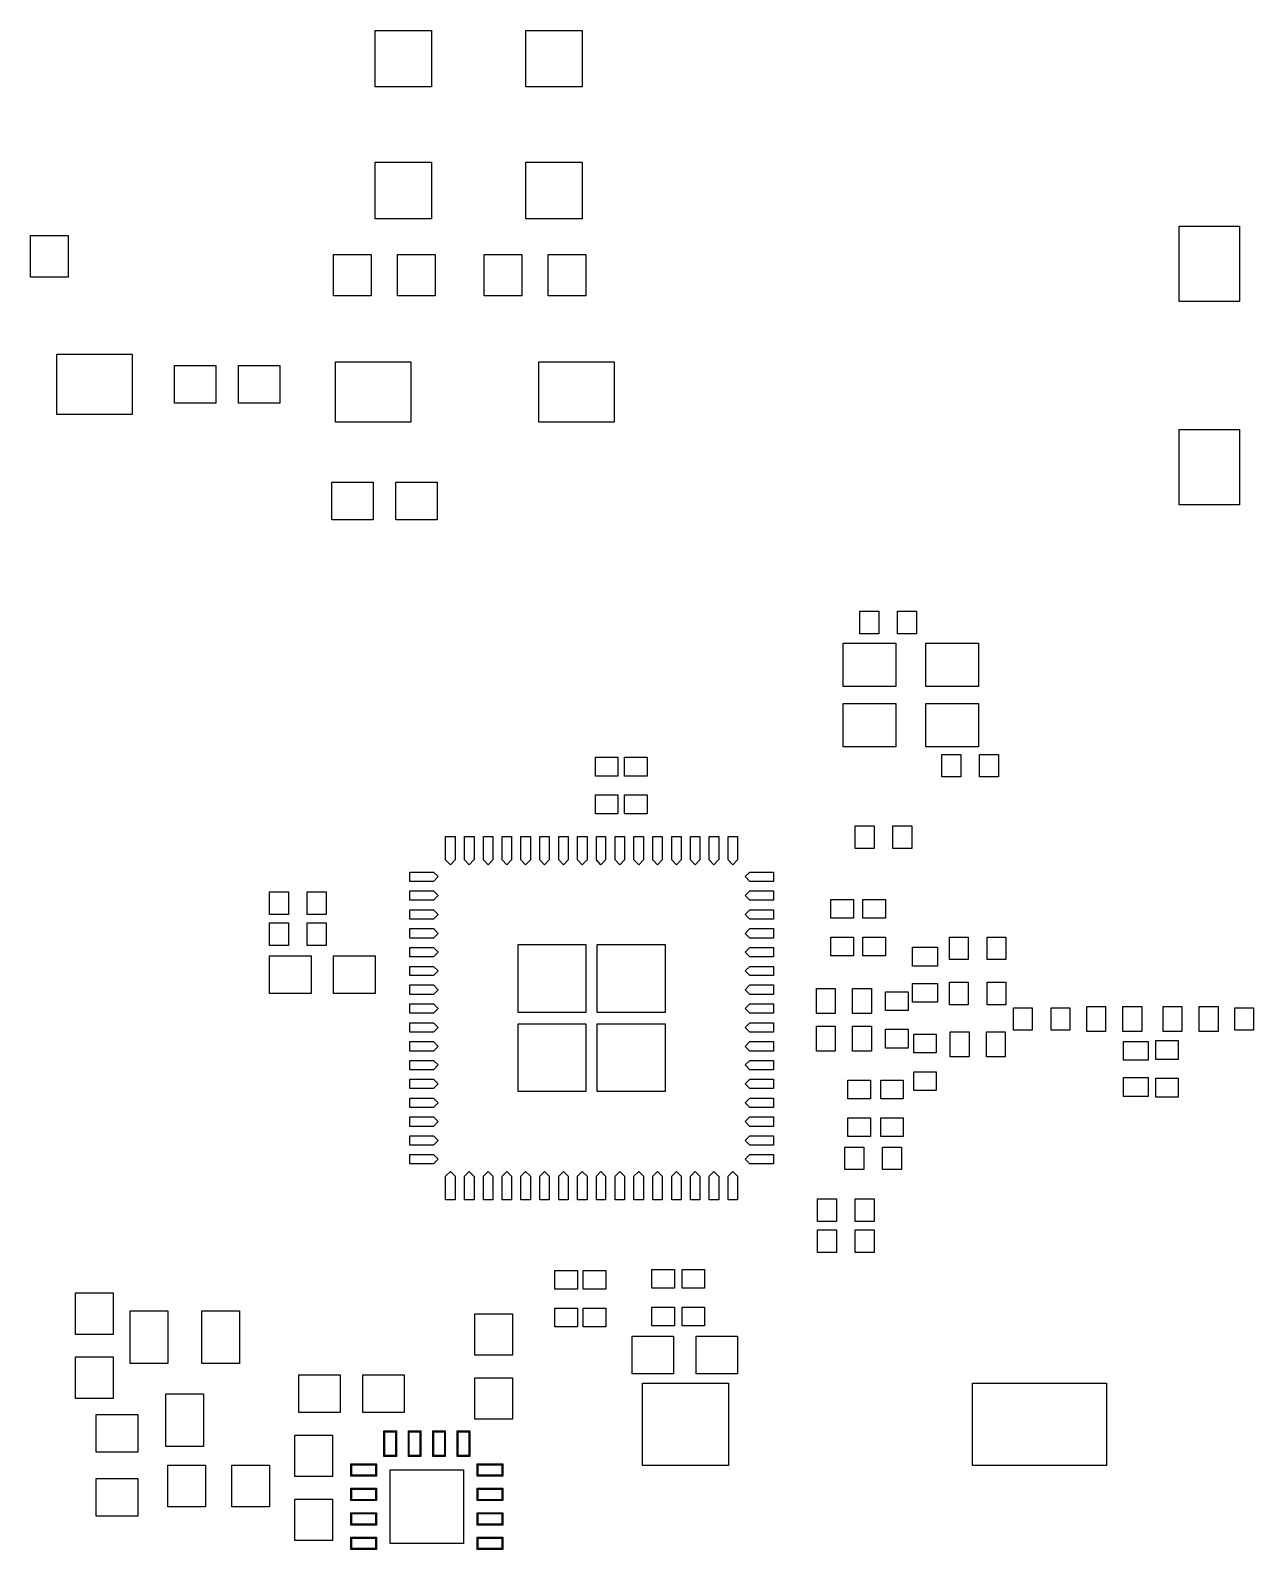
# Model space of a CAD drawing. Extents: x 19 to 1626, y -1956 to 266.
# Drawn here: x 43.4 to 69.38, y 229.84 to 262.11 of the extents above; entities that cross this region are included whole.
import ezdxf

# ---------------------------------------------------------------- set-up
doc = ezdxf.new("R2010")
doc.units = 0

msp = doc.modelspace()

# ---------------------------------------------------------------- linework, layer by layer
at = {"layer": 'ink_ext_XXXXXX', "color": 4}
for p, q in [((50.72126, 262.11324), (51.921255, 262.11324)), ((50.72126, 260.913245), (50.72126, 262.11324)), ((50.72126, 262.11324), (50.72126, 262.11324)), ((51.921255, 262.11324), (51.921255, 260.913245)), ((53.921378, 262.11324), (55.121373, 262.11324)), ((53.921378, 260.913245), (53.921378, 262.11324)), ((53.921378, 262.11324), (53.921378, 262.11324)), ((55.121373, 262.11324), (55.121373, 260.913245)), ((51.921255, 260.913245), (50.72126, 260.913245)), ((55.121373, 260.913245), (53.921378, 260.913245)), ((50.72126, 259.313285), (51.921255, 259.313285)), ((50.72126, 258.11329), (50.72126, 259.313285)), ((50.72126, 259.313285), (50.72126, 259.313285)), ((51.921255, 259.313285), (51.921255, 258.11329)), ((53.921378, 259.313285), (55.121373, 259.313285)), ((53.921378, 258.11329), (53.921378, 259.313285)), ((53.921378, 259.313285), (53.921378, 259.313285)), ((55.121373, 259.313285), (55.121373, 258.11329)), ((51.921255, 258.11329), (50.72126, 258.11329)), ((55.121373, 258.11329), (53.921378, 258.11329)), ((67.801349, 257.953312), (69.081382, 257.953312)), ((67.801349, 256.353245), (67.801349, 257.953312)), ((67.801349, 257.953312), (67.801349, 257.953312)), ((69.081382, 257.953312), (69.081382, 256.353245)), ((43.401262, 257.75333), (44.201297, 257.75333)), ((43.401262, 256.873259), (43.401262, 257.75333)), ((43.401262, 257.75333), (43.401262, 257.75333)), ((44.201297, 257.75333), (44.201297, 256.873259)), ((49.841291, 257.353252), (50.641216, 257.353252)), ((49.841291, 256.473291), (49.841291, 257.353252)), ((49.841291, 257.353252), (49.841291, 257.353252)), ((50.641216, 257.353252), (50.641216, 256.473291)), ((51.20132, 257.353252), (52.001355, 257.353252)), ((51.20132, 256.473291), (51.20132, 257.353252)), ((51.20132, 257.353252), (51.20132, 257.353252)), ((52.001355, 257.353252), (52.001355, 256.473291)), ((53.041127, 257.353252), (53.841162, 257.353252)), ((53.041127, 256.473291), (53.041127, 257.353252)), ((53.041127, 257.353252), (53.041127, 257.353252)), ((53.841162, 257.353252), (53.841162, 256.473291)), ((54.401438, 257.353252), (55.201363, 257.353252)), ((54.401438, 256.473291), (54.401438, 257.353252)), ((54.401438, 257.353252), (54.401438, 257.353252)), ((55.201363, 257.353252), (55.201363, 256.473291)), ((44.201297, 256.873259), (43.401262, 256.873259)), ((50.641216, 256.473291), (49.841291, 256.473291)), ((52.001355, 256.473291), (51.20132, 256.473291)), ((53.841162, 256.473291), (53.041127, 256.473291)), ((55.201363, 256.473291), (54.401438, 256.473291)), ((69.081382, 256.353245), (67.801349, 256.353245)), ((43.961191, 255.233283), (45.561148, 255.233283)), ((43.961191, 253.95325), (43.961191, 255.233283)), ((43.961191, 255.233283), (43.961191, 255.233283)), ((45.561148, 255.233283), (45.561148, 253.95325)), ((46.461398, 254.993281), (47.341358, 254.993281)), ((46.461398, 254.193246), (46.461398, 254.993281)), ((46.461398, 254.993281), (46.461398, 254.993281)), ((47.341358, 254.993281), (47.341358, 254.193246)), ((47.821144, 254.993281), (48.701215, 254.993281)), ((47.821144, 254.193246), (47.821144, 254.993281)), ((47.821144, 254.993281), (47.821144, 254.993281)), ((48.701215, 254.993281), (48.701215, 254.193246)), ((49.881367, 255.073319), (51.481434, 255.073319)), ((49.881367, 253.793286), (49.881367, 255.073319)), ((49.881367, 255.073319), (49.881367, 255.073319)), ((51.481434, 255.073319), (51.481434, 253.793286)), ((54.201342, 255.073319), (55.8013, 255.073319)), ((54.201342, 253.793286), (54.201342, 255.073319)), ((54.201342, 255.073319), (54.201342, 255.073319)), ((55.8013, 255.073319), (55.8013, 253.793286)), ((47.341358, 254.193246), (46.461398, 254.193246)), ((48.701215, 254.193246), (47.821144, 254.193246)), ((45.561148, 253.95325), (43.961191, 253.95325)), ((51.481434, 253.793286), (49.881367, 253.793286)), ((55.8013, 253.793286), (54.201342, 253.793286)), ((67.801349, 253.633337), (69.081382, 253.633337)), ((67.801349, 252.03327), (67.801349, 253.633337)), ((67.801349, 253.633337), (67.801349, 253.633337)), ((69.081382, 253.633337), (69.081382, 252.03327)), ((49.801216, 252.513253), (50.681176, 252.513253)), ((49.801216, 251.713218), (49.801216, 252.513253)), ((49.801216, 252.513253), (49.801216, 252.513253)), ((50.681176, 252.513253), (50.681176, 251.713218)), ((51.161244, 252.513253), (52.041205, 252.513253)), ((51.161244, 251.713218), (51.161244, 252.513253)), ((51.161244, 252.513253), (51.161244, 252.513253)), ((52.041205, 252.513253), (52.041205, 251.713218)), ((69.081382, 252.03327), (67.801349, 252.03327)), ((50.681176, 251.713218), (49.801216, 251.713218)), ((52.041205, 251.713218), (51.161244, 251.713218)), ((61.021242, 249.773158), (61.421205, 249.773158)), ((61.021242, 249.29316), (61.021242, 249.773158)), ((61.021242, 249.773158), (61.021242, 249.773158)), ((61.421205, 249.773158), (61.421205, 249.29316)), ((61.821342, 249.773158), (62.221305, 249.773158)), ((61.821342, 249.29316), (61.821342, 249.773158)), ((61.821342, 249.773158), (61.821342, 249.773158)), ((62.221305, 249.773158), (62.221305, 249.29316)), ((61.421205, 249.29316), (61.021242, 249.29316)), ((62.221305, 249.29316), (61.821342, 249.29316)), ((60.661127, 249.093284), (61.781196, 249.093284)), ((60.661127, 248.173305), (60.661127, 249.093284)), ((60.661127, 249.093284), (60.661127, 249.093284)), ((61.781196, 249.093284), (61.781196, 248.173305)), ((62.421347, 249.093284), (63.541306, 249.093284)), ((62.421347, 248.173305), (62.421347, 249.093284)), ((62.421347, 249.093284), (62.421347, 249.093284)), ((63.541306, 249.093284), (63.541306, 248.173305)), ((61.781196, 248.173305), (60.661127, 248.173305)), ((63.541306, 248.173305), (62.421347, 248.173305)), ((60.661127, 247.813407), (61.781196, 247.813407)), ((60.661127, 246.893427), (60.661127, 247.813407)), ((60.661127, 247.813407), (60.661127, 247.813407)), ((61.781196, 247.813407), (61.781196, 246.893427)), ((62.421347, 247.813407), (63.541306, 247.813407)), ((62.421347, 246.893427), (62.421347, 247.813407)), ((62.421347, 247.813407), (62.421347, 247.813407)), ((63.541306, 247.813407), (63.541306, 246.893427)), ((61.781196, 246.893427), (60.661127, 246.893427)), ((63.541306, 246.893427), (62.421347, 246.893427)), ((55.401351, 246.673229), (55.881349, 246.673229)), ((55.401351, 246.273266), (55.401351, 246.673229)), ((55.401351, 246.673229), (55.401351, 246.673229)), ((55.881349, 246.673229), (55.881349, 246.273266)), ((56.021111, 246.673229), (56.501219, 246.673229)), ((56.021111, 246.273266), (56.021111, 246.673229)), ((56.021111, 246.673229), (56.021111, 246.673229)), ((56.501219, 246.673229), (56.501219, 246.273266)), ((62.761142, 246.733342), (63.161105, 246.733342)), ((62.761142, 246.253344), (62.761142, 246.733342)), ((62.761142, 246.733342), (62.761142, 246.733342)), ((63.161105, 246.733342), (63.161105, 246.253344)), ((63.561242, 246.733342), (63.961205, 246.733342)), ((63.561242, 246.253344), (63.561242, 246.733342)), ((63.561242, 246.733342), (63.561242, 246.733342)), ((63.961205, 246.733342), (63.961205, 246.253344)), ((55.881349, 246.273266), (55.401351, 246.273266)), ((56.501219, 246.273266), (56.021111, 246.273266)), ((63.161105, 246.253344), (62.761142, 246.253344)), ((63.961205, 246.253344), (63.561242, 246.253344)), ((55.401351, 245.873411), (55.881349, 245.873411)), ((55.401351, 245.473339), (55.401351, 245.873411)), ((55.401351, 245.873411), (55.401351, 245.873411)), ((55.881349, 245.873411), (55.881349, 245.473339)), ((56.021111, 245.873411), (56.501219, 245.873411)), ((56.021111, 245.473339), (56.021111, 245.873411)), ((56.021111, 245.873411), (56.021111, 245.873411)), ((56.501219, 245.873411), (56.501219, 245.473339)), ((55.881349, 245.473339), (55.401351, 245.473339)), ((56.501219, 245.473339), (56.021111, 245.473339)), ((52.218167, 244.496167), (52.218167, 244.990056)), ((52.218167, 244.990056), (52.422778, 244.990056)), ((52.422778, 244.990056), (52.422778, 244.496167)), ((52.620333, 244.496167), (52.620333, 244.990056)), ((52.620333, 244.990056), (52.824944, 244.990056)), ((52.824944, 244.990056), (52.824944, 244.496167)), ((53.0225, 244.496167), (53.0225, 244.990056)), ((53.0225, 244.990056), (53.220056, 244.990056)), ((53.220056, 244.990056), (53.220056, 244.496167)), ((53.424667, 244.496167), (53.424667, 244.990056)), ((53.424667, 244.990056), (53.622222, 244.990056)), ((53.622222, 244.990056), (53.622222, 244.496167)), ((53.819778, 244.496167), (53.819778, 244.990056)), ((53.819778, 244.990056), (54.024389, 244.990056)), ((54.024389, 244.990056), (54.024389, 244.496167)), ((54.221944, 244.496167), (54.221944, 244.990056)), ((54.221944, 244.990056), (54.4195, 244.990056)), ((54.4195, 244.990056), (54.4195, 244.496167)), ((54.624111, 244.496167), (54.624111, 244.990056)), ((54.624111, 244.990056), (54.821667, 244.990056)), ((54.821667, 244.990056), (54.821667, 244.496167)), ((55.019222, 244.496167), (55.019222, 244.990056)), ((55.019222, 244.990056), (55.223833, 244.990056)), ((55.223833, 244.990056), (55.223833, 244.496167)), ((55.421389, 244.496167), (55.421389, 244.990056)), ((55.421389, 244.990056), (55.618944, 244.990056)), ((55.618944, 244.990056), (55.618944, 244.496167)), ((55.823556, 244.496167), (55.823556, 244.990056)), ((55.823556, 244.990056), (56.021111, 244.990056)), ((56.021111, 244.990056), (56.021111, 244.496167)), ((56.218667, 244.496167), (56.218667, 244.990056)), ((56.218667, 244.990056), (56.423278, 244.990056)), ((56.423278, 244.990056), (56.423278, 244.496167)), ((56.620833, 244.496167), (56.620833, 244.990056)), ((56.620833, 244.990056), (56.818389, 244.990056)), ((56.818389, 244.990056), (56.818389, 244.496167)), ((57.023, 244.496167), (57.023, 244.990056)), ((57.023, 244.990056), (57.220556, 244.990056)), ((57.220556, 244.990056), (57.220556, 244.496167)), ((57.418111, 244.496167), (57.418111, 244.990056)), ((57.418111, 244.990056), (57.622722, 244.990056)), ((57.622722, 244.990056), (57.622722, 244.496167)), ((57.820278, 244.496167), (57.820278, 244.990056)), ((57.820278, 244.990056), (58.024889, 244.990056)), ((58.024889, 244.990056), (58.024889, 244.496167)), ((58.222444, 244.496167), (58.222444, 244.990056)), ((58.222444, 244.990056), (58.42, 244.990056)), ((58.42, 244.990056), (58.42, 244.496167)), ((60.921336, 245.213293), (61.321298, 245.213293)), ((60.921336, 244.733295), (60.921336, 245.213293)), ((60.921336, 245.213293), (60.921336, 245.213293)), ((61.321298, 245.213293), (61.321298, 244.733295)), ((61.721153, 245.213293), (62.121226, 245.213293)), ((61.721153, 244.733295), (61.721153, 245.213293)), ((61.721153, 245.213293), (61.721153, 245.213293)), ((62.121226, 245.213293), (62.121226, 244.733295)), ((61.321298, 244.733295), (60.921336, 244.733295)), ((62.121226, 244.733295), (61.721153, 244.733295)), ((52.324, 244.390333), (52.218167, 244.496167)), ((52.422778, 244.496167), (52.324, 244.390333)), ((52.324, 244.390333), (52.324, 244.390333)), ((52.719111, 244.390333), (52.620333, 244.496167)), ((52.817889, 244.496167), (52.719111, 244.390333)), ((52.719111, 244.390333), (52.719111, 244.390333)), ((52.824944, 244.496167), (52.817889, 244.496167)), ((53.121278, 244.390333), (53.0225, 244.496167)), ((53.220056, 244.496167), (53.121278, 244.390333)), ((53.121278, 244.390333), (53.121278, 244.390333)), ((53.523444, 244.390333), (53.424667, 244.496167)), ((53.622222, 244.496167), (53.523444, 244.390333)), ((53.523444, 244.390333), (53.523444, 244.390333)), ((53.918556, 244.390333), (53.819778, 244.496167)), ((54.024389, 244.496167), (53.918556, 244.390333)), ((53.918556, 244.390333), (53.918556, 244.390333)), ((54.320722, 244.390333), (54.221944, 244.496167)), ((54.4195, 244.496167), (54.320722, 244.390333)), ((54.320722, 244.390333), (54.320722, 244.390333)), ((54.722889, 244.390333), (54.624111, 244.496167)), ((54.821667, 244.496167), (54.722889, 244.390333)), ((54.722889, 244.390333), (54.722889, 244.390333)), ((55.118, 244.390333), (55.019222, 244.496167)), ((55.223833, 244.496167), (55.118, 244.390333)), ((55.118, 244.390333), (55.118, 244.390333)), ((55.520167, 244.390333), (55.421389, 244.496167)), ((55.618944, 244.496167), (55.520167, 244.390333)), ((55.520167, 244.390333), (55.520167, 244.390333)), ((55.922333, 244.390333), (55.823556, 244.496167)), ((56.021111, 244.496167), (55.922333, 244.390333)), ((55.922333, 244.390333), (55.922333, 244.390333)), ((56.3245, 244.390333), (56.218667, 244.496167)), ((56.423278, 244.496167), (56.3245, 244.390333)), ((56.3245, 244.390333), (56.3245, 244.390333)), ((56.719611, 244.390333), (56.620833, 244.496167)), ((56.818389, 244.496167), (56.719611, 244.390333)), ((56.719611, 244.390333), (56.719611, 244.390333)), ((57.121778, 244.390333), (57.023, 244.496167)), ((57.220556, 244.496167), (57.121778, 244.390333)), ((57.121778, 244.390333), (57.121778, 244.390333)), ((57.523944, 244.390333), (57.418111, 244.496167)), ((57.622722, 244.496167), (57.523944, 244.390333)), ((57.523944, 244.390333), (57.523944, 244.390333)), ((57.919056, 244.390333), (57.820278, 244.496167)), ((58.017833, 244.496167), (57.919056, 244.390333)), ((57.919056, 244.390333), (57.919056, 244.390333)), ((58.024889, 244.496167), (58.017833, 244.496167)), ((58.321222, 244.390333), (58.222444, 244.496167)), ((58.42, 244.496167), (58.321222, 244.390333)), ((58.321222, 244.390333), (58.321222, 244.390333)), ((51.463222, 244.0305), (51.463222, 244.235111)), ((51.463222, 244.235111), (51.964167, 244.235111)), ((51.964167, 244.0305), (51.463222, 244.0305)), ((51.463222, 244.0305), (51.463222, 244.0305)), ((51.964167, 244.235111), (52.062944, 244.136333)), ((52.062944, 244.136333), (51.964167, 244.0305)), ((58.582278, 244.136333), (58.681056, 244.235111)), ((58.681056, 244.0305), (58.582278, 244.136333)), ((58.681056, 244.235111), (59.182, 244.235111)), ((59.182, 244.0305), (58.681056, 244.0305)), ((58.681056, 244.0305), (58.681056, 244.0305)), ((59.182, 244.235111), (59.182, 244.0305)), ((48.481262, 243.813189), (48.881225, 243.813189)), ((48.481262, 243.333191), (48.481262, 243.813189)), ((48.481262, 243.813189), (48.481262, 243.813189)), ((48.881225, 243.813189), (48.881225, 243.333191)), ((49.281362, 243.813189), (49.681325, 243.813189)), ((49.281362, 243.333191), (49.281362, 243.813189)), ((49.281362, 243.813189), (49.281362, 243.813189)), ((49.681325, 243.813189), (49.681325, 243.333191)), ((51.463222, 243.635389), (51.463222, 243.832944)), ((51.463222, 243.832944), (51.964167, 243.832944)), ((51.964167, 243.832944), (52.062944, 243.734167)), ((52.062944, 243.734167), (51.964167, 243.635389)), ((58.582278, 243.734167), (58.681056, 243.832944)), ((58.681056, 243.635389), (58.582278, 243.734167)), ((58.681056, 243.832944), (59.182, 243.832944)), ((59.182, 243.832944), (59.182, 243.635389)), ((48.881225, 243.333191), (48.481262, 243.333191)), ((49.681325, 243.333191), (49.281362, 243.333191)), ((51.964167, 243.635389), (51.463222, 243.635389)), ((51.463222, 243.635389), (51.463222, 243.635389)), ((51.463222, 243.233222), (51.463222, 243.430778)), ((51.463222, 243.430778), (51.964167, 243.430778)), ((51.964167, 243.430778), (52.062944, 243.332)), ((58.582278, 243.332), (58.681056, 243.430778)), ((59.182, 243.635389), (58.681056, 243.635389)), ((58.681056, 243.635389), (58.681056, 243.635389)), ((58.681056, 243.430778), (59.182, 243.430778)), ((59.182, 243.430778), (59.182, 243.233222)), ((60.4012, 243.653169), (60.881198, 243.653169)), ((60.4012, 243.253206), (60.4012, 243.653169)), ((60.4012, 243.653169), (60.4012, 243.653169)), ((60.881198, 243.653169), (60.881198, 243.253206)), ((61.081356, 243.653169), (61.561353, 243.653169)), ((61.081356, 243.253206), (61.081356, 243.653169)), ((61.081356, 243.653169), (61.081356, 243.653169)), ((61.561353, 243.653169), (61.561353, 243.253206)), ((48.481262, 243.153353), (48.881225, 243.153353)), ((48.481262, 242.673355), (48.481262, 243.153353)), ((48.481262, 243.153353), (48.481262, 243.153353)), ((48.881225, 243.153353), (48.881225, 242.673355)), ((49.281362, 243.153353), (49.681325, 243.153353)), ((49.281362, 242.673355), (49.281362, 243.153353)), ((49.281362, 243.153353), (49.281362, 243.153353)), ((49.681325, 243.153353), (49.681325, 242.673355)), ((51.964167, 243.233222), (51.463222, 243.233222)), ((51.463222, 243.233222), (51.463222, 243.233222)), ((51.463222, 242.831056), (51.463222, 243.035667)), ((51.463222, 243.035667), (51.964167, 243.035667)), ((52.062944, 243.332), (51.964167, 243.233222)), ((51.964167, 243.035667), (52.062944, 242.929833)), ((58.681056, 243.233222), (58.582278, 243.332)), ((58.582278, 242.929833), (58.681056, 243.035667)), ((59.182, 243.233222), (58.681056, 243.233222)), ((58.681056, 243.233222), (58.681056, 243.233222)), ((58.681056, 243.035667), (59.182, 243.035667)), ((59.182, 243.035667), (59.182, 242.831056)), ((60.881198, 243.253206), (60.4012, 243.253206)), ((61.561353, 243.253206), (61.081356, 243.253206)), ((51.964167, 242.831056), (51.463222, 242.831056)), ((51.463222, 242.831056), (51.463222, 242.831056)), ((52.062944, 242.929833), (51.964167, 242.831056)), ((53.761358, 242.693331), (55.201352, 242.693331)), ((53.761358, 241.253337), (53.761358, 242.693331)), ((53.761358, 242.693331), (53.761358, 242.693331)), ((55.201352, 242.693331), (55.201352, 241.253337)), ((55.441144, 242.693331), (56.881138, 242.693331)), ((55.441144, 241.253337), (55.441144, 242.693331)), ((55.441144, 242.693331), (55.441144, 242.693331)), ((56.881138, 242.693331), (56.881138, 241.253337)), ((58.681056, 242.831056), (58.582278, 242.929833)), ((59.182, 242.831056), (58.681056, 242.831056)), ((58.681056, 242.831056), (58.681056, 242.831056)), ((60.4012, 242.853351), (60.881198, 242.853351)), ((60.4012, 242.453279), (60.4012, 242.853351)), ((60.4012, 242.853351), (60.4012, 242.853351)), ((60.881198, 242.853351), (60.881198, 242.453279)), ((61.081356, 242.853351), (61.561353, 242.853351)), ((61.081356, 242.453279), (61.081356, 242.853351)), ((61.081356, 242.853351), (61.081356, 242.853351)), ((61.561353, 242.853351), (61.561353, 242.453279)), ((62.921444, 242.853351), (63.321407, 242.853351)), ((62.921444, 242.373353), (62.921444, 242.853351)), ((62.921444, 242.853351), (62.921444, 242.853351)), ((63.321407, 242.853351), (63.321407, 242.373353)), ((63.721262, 242.853351), (64.121225, 242.853351)), ((63.721262, 242.373353), (63.721262, 242.853351)), ((63.721262, 242.853351), (63.721262, 242.853351)), ((64.121225, 242.853351), (64.121225, 242.373353)), ((48.881225, 242.673355), (48.481262, 242.673355)), ((48.481262, 242.45316), (49.361333, 242.45316)), ((48.481262, 241.653235), (48.481262, 242.45316)), ((48.481262, 242.45316), (48.481262, 242.45316)), ((49.681325, 242.673355), (49.281362, 242.673355)), ((49.361333, 242.45316), (49.361333, 241.653235)), ((49.841291, 242.45316), (50.721252, 242.45316)), ((49.841291, 241.653235), (49.841291, 242.45316)), ((49.841291, 242.45316), (49.841291, 242.45316)), ((50.721252, 242.45316), (50.721252, 241.653235)), ((51.463222, 242.435944), (51.463222, 242.6335)), ((51.463222, 242.6335), (51.964167, 242.6335)), ((51.964167, 242.435944), (51.463222, 242.435944)), ((51.463222, 242.435944), (51.463222, 242.435944)), ((51.964167, 242.6335), (52.062944, 242.534722)), ((52.062944, 242.534722), (51.964167, 242.435944)), ((58.582278, 242.534722), (58.681056, 242.6335)), ((58.681056, 242.435944), (58.582278, 242.534722)), ((58.681056, 242.6335), (59.182, 242.6335)), ((59.182, 242.435944), (58.681056, 242.435944)), ((58.681056, 242.435944), (58.681056, 242.435944)), ((59.182, 242.6335), (59.182, 242.435944)), ((60.881198, 242.453279), (60.4012, 242.453279)), ((61.561353, 242.453279), (61.081356, 242.453279)), ((62.137149, 242.637169), (62.665102, 242.637169)), ((62.137149, 242.237206), (62.137149, 242.637169)), ((62.137149, 242.637169), (62.137149, 242.637169)), ((62.665102, 242.637169), (62.665102, 242.237206)), ((63.321407, 242.373353), (62.921444, 242.373353)), ((64.121225, 242.373353), (63.721262, 242.373353)), ((51.463222, 242.033778), (51.463222, 242.231333)), ((51.463222, 242.231333), (51.964167, 242.231333)), ((51.964167, 242.231333), (52.062944, 242.132556)), ((52.062944, 242.132556), (51.964167, 242.033778)), ((58.582278, 242.132556), (58.681056, 242.231333)), ((58.681056, 242.033778), (58.582278, 242.132556)), ((58.681056, 242.231333), (59.182, 242.231333)), ((59.182, 242.231333), (59.182, 242.033778)), ((62.665102, 242.237206), (62.137149, 242.237206)), ((51.964167, 242.033778), (51.463222, 242.033778)), ((51.463222, 242.033778), (51.463222, 242.033778)), ((51.463222, 241.631611), (51.463222, 241.836222)), ((51.463222, 241.836222), (51.964167, 241.836222)), ((51.964167, 241.836222), (52.062944, 241.730389)), ((52.062944, 241.730389), (51.964167, 241.631611)), ((58.582278, 241.730389), (58.681056, 241.836222)), ((58.681056, 241.631611), (58.582278, 241.730389)), ((59.182, 242.033778), (58.681056, 242.033778)), ((58.681056, 242.033778), (58.681056, 242.033778)), ((58.681056, 241.836222), (59.182, 241.836222)), ((59.182, 241.836222), (59.182, 241.631611)), ((60.097247, 241.7572), (60.497319, 241.7572)), ((60.097247, 241.229247), (60.097247, 241.7572)), ((60.097247, 241.7572), (60.097247, 241.7572)), ((60.497319, 241.7572), (60.497319, 241.229247)), ((60.865173, 241.7572), (61.265136, 241.7572)), ((60.865173, 241.229247), (60.865173, 241.7572)), ((60.865173, 241.7572), (60.865173, 241.7572)), ((61.265136, 241.7572), (61.265136, 241.229247)), ((62.137149, 241.869242), (62.665102, 241.869242)), ((62.137149, 241.46928), (62.137149, 241.869242)), ((62.137149, 241.869242), (62.137149, 241.869242)), ((62.665102, 241.869242), (62.665102, 241.46928)), ((62.921444, 241.893231), (63.321407, 241.893231)), ((62.921444, 241.413233), (62.921444, 241.893231)), ((62.921444, 241.893231), (62.921444, 241.893231)), ((63.321407, 241.893231), (63.321407, 241.413233)), ((63.721262, 241.893231), (64.121225, 241.893231)), ((63.721262, 241.413233), (63.721262, 241.893231)), ((63.721262, 241.893231), (63.721262, 241.893231)), ((64.121225, 241.893231), (64.121225, 241.413233)), ((49.361333, 241.653235), (48.481262, 241.653235)), ((50.721252, 241.653235), (49.841291, 241.653235)), ((51.964167, 241.631611), (51.463222, 241.631611)), ((51.463222, 241.631611), (51.463222, 241.631611)), ((51.463222, 241.2365), (51.463222, 241.434056)), ((51.463222, 241.434056), (51.964167, 241.434056)), ((51.964167, 241.434056), (52.062944, 241.335278)), ((58.582278, 241.335278), (58.681056, 241.434056)), ((59.182, 241.631611), (58.681056, 241.631611)), ((58.681056, 241.631611), (58.681056, 241.631611)), ((58.681056, 241.434056), (59.182, 241.434056)), ((59.182, 241.434056), (59.182, 241.2365)), ((61.561133, 241.693136), (62.041131, 241.693136)), ((61.561133, 241.293173), (61.561133, 241.693136)), ((61.561133, 241.693136), (61.561133, 241.693136)), ((62.041131, 241.693136), (62.041131, 241.293173)), ((62.665102, 241.46928), (62.137149, 241.46928)), ((63.321407, 241.413233), (62.921444, 241.413233)), ((64.121225, 241.413233), (63.721262, 241.413233)), ((51.964167, 241.2365), (51.463222, 241.2365)), ((51.463222, 241.2365), (51.463222, 241.2365)), ((52.062944, 241.335278), (51.964167, 241.2365)), ((55.201352, 241.253337), (53.761358, 241.253337)), ((56.881138, 241.253337), (55.441144, 241.253337)), ((58.681056, 241.2365), (58.582278, 241.335278)), ((59.182, 241.2365), (58.681056, 241.2365)), ((58.681056, 241.2365), (58.681056, 241.2365)), ((60.497319, 241.229247), (60.097247, 241.229247)), ((61.265136, 241.229247), (60.865173, 241.229247)), ((62.041131, 241.293173), (61.561133, 241.293173)), ((64.281191, 241.35334), (64.681154, 241.35334)), ((64.281191, 240.873342), (64.281191, 241.35334)), ((64.281191, 241.35334), (64.281191, 241.35334)), ((64.681154, 241.35334), (64.681154, 240.873342)), ((65.081291, 241.35334), (65.481254, 241.35334)), ((65.081291, 240.873342), (65.081291, 241.35334)), ((65.081291, 241.35334), (65.081291, 241.35334)), ((65.481254, 241.35334), (65.481254, 240.873342)), ((65.837364, 241.377329), (66.237327, 241.377329)), ((65.837364, 240.849376), (65.837364, 241.377329)), ((65.837364, 241.377329), (65.837364, 241.377329)), ((66.237327, 241.377329), (66.237327, 240.849376)), ((66.605291, 241.377329), (67.005254, 241.377329)), ((66.605291, 240.849376), (66.605291, 241.377329)), ((66.605291, 241.377329), (66.605291, 241.377329)), ((67.005254, 241.377329), (67.005254, 240.849376)), ((67.45732, 241.377329), (67.857283, 241.377329)), ((67.45732, 240.849376), (67.45732, 241.377329)), ((67.45732, 241.377329), (67.45732, 241.377329)), ((67.857283, 241.377329), (67.857283, 240.849376)), ((68.225247, 241.377329), (68.625319, 241.377329)), ((68.225247, 240.849376), (68.225247, 241.377329)), ((68.225247, 241.377329), (68.225247, 241.377329)), ((68.625319, 241.377329), (68.625319, 240.849376)), ((68.98132, 241.35334), (69.381283, 241.35334)), ((68.98132, 240.873342), (68.98132, 241.35334)), ((68.98132, 241.35334), (68.98132, 241.35334)), ((69.381283, 241.35334), (69.381283, 240.873342)), ((51.463222, 240.834333), (51.463222, 241.031889)), ((51.463222, 241.031889), (51.964167, 241.031889)), ((51.964167, 240.834333), (51.463222, 240.834333)), ((51.463222, 240.834333), (51.463222, 240.834333)), ((51.964167, 241.031889), (52.062944, 240.933111)), ((52.062944, 240.933111), (51.964167, 240.834333)), ((53.761358, 241.013262), (55.201352, 241.013262)), ((53.761358, 239.573268), (53.761358, 241.013262)), ((53.761358, 241.013262), (53.761358, 241.013262)), ((55.201352, 241.013262), (55.201352, 239.573268)), ((55.441144, 241.013262), (56.881138, 241.013262)), ((55.441144, 239.573268), (55.441144, 241.013262)), ((55.441144, 241.013262), (55.441144, 241.013262)), ((56.881138, 241.013262), (56.881138, 239.573268)), ((58.582278, 240.933111), (58.681056, 241.031889)), ((58.681056, 240.834333), (58.582278, 240.933111)), ((58.681056, 241.031889), (59.182, 241.031889)), ((59.182, 240.834333), (58.681056, 240.834333)), ((58.681056, 240.834333), (58.681056, 240.834333)), ((59.182, 241.031889), (59.182, 240.834333)), ((60.097247, 240.957382), (60.497319, 240.957382)), ((60.097247, 240.429429), (60.097247, 240.957382)), ((60.097247, 240.957382), (60.097247, 240.957382)), ((60.497319, 240.957382), (60.497319, 240.429429)), ((60.865173, 240.957382), (61.265136, 240.957382)), ((60.865173, 240.429429), (60.865173, 240.957382)), ((60.865173, 240.957382), (60.865173, 240.957382)), ((61.265136, 240.957382), (61.265136, 240.429429)), ((61.561133, 240.893318), (62.041131, 240.893318)), ((61.561133, 240.493245), (61.561133, 240.893318)), ((61.561133, 240.893318), (61.561133, 240.893318)), ((62.041131, 240.893318), (62.041131, 240.493245)), ((62.16142, 240.793411), (62.641418, 240.793411)), ((62.16142, 240.393339), (62.16142, 240.793411)), ((62.16142, 240.793411), (62.16142, 240.793411)), ((62.641418, 240.793411), (62.641418, 240.393339)), ((62.937249, 240.837438), (63.337211, 240.837438)), ((62.937249, 240.309375), (62.937249, 240.837438)), ((62.937249, 240.837438), (62.937249, 240.837438)), ((63.337211, 240.837438), (63.337211, 240.309375)), ((63.705176, 240.837438), (64.105138, 240.837438)), ((63.705176, 240.309375), (63.705176, 240.837438)), ((63.705176, 240.837438), (63.705176, 240.837438)), ((64.105138, 240.837438), (64.105138, 240.309375)), ((64.681154, 240.873342), (64.281191, 240.873342)), ((65.481254, 240.873342), (65.081291, 240.873342)), ((66.237327, 240.849376), (65.837364, 240.849376)), ((67.005254, 240.849376), (66.605291, 240.849376)), ((67.857283, 240.849376), (67.45732, 240.849376)), ((68.625319, 240.849376), (68.225247, 240.849376)), ((69.381283, 240.873342), (68.98132, 240.873342)), ((51.463222, 240.432167), (51.463222, 240.636778)), ((51.463222, 240.636778), (51.964167, 240.636778)), ((51.964167, 240.432167), (51.463222, 240.432167)), ((51.463222, 240.432167), (51.463222, 240.432167)), ((51.964167, 240.636778), (52.062944, 240.530944)), ((52.062944, 240.530944), (51.964167, 240.432167)), ((58.582278, 240.530944), (58.681056, 240.636778)), ((58.681056, 240.432167), (58.582278, 240.530944)), ((58.681056, 240.636778), (59.182, 240.636778)), ((59.182, 240.432167), (58.681056, 240.432167)), ((58.681056, 240.432167), (58.681056, 240.432167)), ((59.182, 240.636778), (59.182, 240.432167)), ((60.497319, 240.429429), (60.097247, 240.429429)), ((61.265136, 240.429429), (60.865173, 240.429429)), ((62.041131, 240.493245), (61.561133, 240.493245)), ((66.617144, 240.637342), (67.145208, 240.637342)), ((66.617144, 240.23727), (66.617144, 240.637342)), ((66.617144, 240.637342), (66.617144, 240.637342)), ((67.145208, 240.637342), (67.145208, 240.23727)), ((67.301251, 240.653429), (67.781249, 240.653429)), ((67.301251, 240.253356), (67.301251, 240.653429)), ((67.301251, 240.653429), (67.301251, 240.653429)), ((67.781249, 240.653429), (67.781249, 240.253356)), ((51.463222, 240.03), (51.463222, 240.234611)), ((51.463222, 240.234611), (51.964167, 240.234611)), ((51.964167, 240.234611), (52.062944, 240.135833)), ((52.062944, 240.135833), (51.964167, 240.03)), ((58.582278, 240.135833), (58.681056, 240.234611)), ((58.681056, 240.03), (58.582278, 240.135833)), ((58.681056, 240.234611), (59.182, 240.234611)), ((59.182, 240.234611), (59.182, 240.03)), ((62.641418, 240.393339), (62.16142, 240.393339)), ((63.337211, 240.309375), (62.937249, 240.309375)), ((64.105138, 240.309375), (63.705176, 240.309375)), ((67.145208, 240.23727), (66.617144, 240.23727)), ((67.781249, 240.253356), (67.301251, 240.253356)), ((51.964167, 240.03), (51.463222, 240.03)), ((51.463222, 240.03), (51.463222, 240.03)), ((51.463222, 239.634889), (51.463222, 239.832444)), ((51.463222, 239.832444), (51.964167, 239.832444)), ((51.964167, 239.832444), (52.062944, 239.733667)), ((58.582278, 239.733667), (58.681056, 239.832444)), ((59.182, 240.03), (58.681056, 240.03)), ((58.681056, 240.03), (58.681056, 240.03)), ((58.681056, 239.832444), (59.182, 239.832444)), ((59.182, 239.832444), (59.182, 239.634889)), ((60.761316, 239.813253), (61.241313, 239.813253)), ((60.761316, 239.413291), (60.761316, 239.813253)), ((60.761316, 239.813253), (60.761316, 239.813253)), ((61.241313, 239.813253), (61.241313, 239.413291)), ((61.461227, 239.813253), (61.941225, 239.813253)), ((61.461227, 239.413291), (61.461227, 239.813253)), ((61.461227, 239.813253), (61.461227, 239.813253)), ((61.941225, 239.813253), (61.941225, 239.413291)), ((62.16142, 239.993311), (62.641418, 239.993311)), ((62.16142, 239.593349), (62.16142, 239.993311)), ((62.16142, 239.993311), (62.16142, 239.993311)), ((62.641418, 239.993311), (62.641418, 239.593349)), ((66.617144, 239.869133), (67.145208, 239.869133)), ((66.617144, 239.469171), (66.617144, 239.869133)), ((66.617144, 239.869133), (66.617144, 239.869133)), ((67.145208, 239.869133), (67.145208, 239.469171)), ((67.301251, 239.853329), (67.781249, 239.853329)), ((67.301251, 239.453366), (67.301251, 239.853329)), ((67.301251, 239.853329), (67.301251, 239.853329)), ((67.781249, 239.853329), (67.781249, 239.453366)), ((51.964167, 239.634889), (51.463222, 239.634889)), ((51.463222, 239.634889), (51.463222, 239.634889)), ((52.062944, 239.733667), (51.964167, 239.634889)), ((55.201352, 239.573268), (53.761358, 239.573268)), ((56.881138, 239.573268), (55.441144, 239.573268)), ((58.681056, 239.634889), (58.582278, 239.733667)), ((59.182, 239.634889), (58.681056, 239.634889)), ((58.681056, 239.634889), (58.681056, 239.634889)), ((62.641418, 239.593349), (62.16142, 239.593349)), ((67.145208, 239.469171), (66.617144, 239.469171)), ((51.463222, 239.232722), (51.463222, 239.430278)), ((51.463222, 239.430278), (51.964167, 239.430278)), ((51.964167, 239.232722), (51.463222, 239.232722)), ((51.463222, 239.232722), (51.463222, 239.232722)), ((51.964167, 239.430278), (52.062944, 239.3315)), ((52.062944, 239.3315), (51.964167, 239.232722)), ((58.582278, 239.3315), (58.681056, 239.430278)), ((58.681056, 239.232722), (58.582278, 239.3315)), ((58.681056, 239.430278), (59.182, 239.430278)), ((59.182, 239.232722), (58.681056, 239.232722)), ((58.681056, 239.232722), (58.681056, 239.232722)), ((59.182, 239.430278), (59.182, 239.232722)), ((61.241313, 239.413291), (60.761316, 239.413291)), ((61.941225, 239.413291), (61.461227, 239.413291)), ((67.781249, 239.453366), (67.301251, 239.453366)), ((51.463222, 238.830556), (51.463222, 239.035167)), ((51.463222, 239.035167), (51.964167, 239.035167)), ((51.964167, 238.830556), (51.463222, 238.830556)), ((51.463222, 238.830556), (51.463222, 238.830556)), ((51.964167, 239.035167), (52.062944, 238.936389)), ((52.062944, 238.936389), (51.964167, 238.830556)), ((58.582278, 238.936389), (58.681056, 239.035167)), ((58.681056, 238.830556), (58.582278, 238.936389)), ((58.681056, 239.035167), (59.182, 239.035167)), ((59.182, 238.830556), (58.681056, 238.830556)), ((58.681056, 238.830556), (58.681056, 238.830556)), ((59.182, 239.035167), (59.182, 238.830556)), ((60.761316, 239.013153), (61.241313, 239.013153)), ((60.761316, 238.613191), (60.761316, 239.013153)), ((60.761316, 239.013153), (60.761316, 239.013153)), ((61.241313, 239.013153), (61.241313, 238.613191)), ((61.461227, 239.013153), (61.941225, 239.013153)), ((61.461227, 238.613191), (61.461227, 239.013153)), ((61.461227, 239.013153), (61.461227, 239.013153)), ((61.941225, 239.013153), (61.941225, 238.613191)), ((51.463222, 238.435444), (51.463222, 238.633)), ((51.463222, 238.633), (51.964167, 238.633)), ((51.964167, 238.633), (52.062944, 238.534222)), ((52.062944, 238.534222), (51.964167, 238.435444)), ((58.582278, 238.534222), (58.681056, 238.633)), ((58.681056, 238.435444), (58.582278, 238.534222)), ((58.681056, 238.633), (59.182, 238.633)), ((59.182, 238.633), (59.182, 238.435444)), ((61.241313, 238.613191), (60.761316, 238.613191)), ((61.941225, 238.613191), (61.461227, 238.613191)), ((51.964167, 238.435444), (51.463222, 238.435444)), ((51.463222, 238.435444), (51.463222, 238.435444)), ((51.463222, 238.033278), (51.463222, 238.230833)), ((51.463222, 238.230833), (51.964167, 238.230833)), ((51.964167, 238.230833), (52.062944, 238.132056)), ((58.582278, 238.132056), (58.681056, 238.230833)), ((59.182, 238.435444), (58.681056, 238.435444)), ((58.681056, 238.435444), (58.681056, 238.435444)), ((58.681056, 238.230833), (59.182, 238.230833)), ((59.182, 238.230833), (59.182, 238.033278)), ((60.701202, 238.393393), (61.101275, 238.393393)), ((60.701202, 237.913395), (60.701202, 238.393393)), ((60.701202, 238.393393), (60.701202, 238.393393)), ((61.101275, 238.393393), (61.101275, 237.913395)), ((61.501302, 238.393393), (61.901265, 238.393393)), ((61.501302, 237.913395), (61.501302, 238.393393)), ((61.501302, 238.393393), (61.501302, 238.393393)), ((61.901265, 238.393393), (61.901265, 237.913395)), ((51.964167, 238.033278), (51.463222, 238.033278)), ((51.463222, 238.033278), (51.463222, 238.033278)), ((52.062944, 238.132056), (51.964167, 238.033278)), ((52.218167, 237.772222), (52.324, 237.871)), ((52.324, 237.871), (52.422778, 237.772222)), ((52.620333, 237.772222), (52.719111, 237.871)), ((52.719111, 237.871), (52.817889, 237.772222)), ((53.0225, 237.772222), (53.121278, 237.871)), ((53.121278, 237.871), (53.220056, 237.772222)), ((53.424667, 237.772222), (53.523444, 237.871)), ((53.523444, 237.871), (53.622222, 237.772222)), ((53.819778, 237.772222), (53.918556, 237.871)), ((53.918556, 237.871), (54.024389, 237.772222)), ((54.221944, 237.772222), (54.320722, 237.871)), ((54.320722, 237.871), (54.4195, 237.772222)), ((54.624111, 237.772222), (54.722889, 237.871)), ((54.722889, 237.871), (54.821667, 237.772222)), ((55.019222, 237.772222), (55.118, 237.871)), ((55.118, 237.871), (55.223833, 237.772222)), ((55.421389, 237.772222), (55.520167, 237.871)), ((55.520167, 237.871), (55.618944, 237.772222)), ((55.823556, 237.772222), (55.922333, 237.871)), ((55.922333, 237.871), (56.021111, 237.772222)), ((56.218667, 237.772222), (56.3245, 237.871)), ((56.3245, 237.871), (56.423278, 237.772222)), ((56.620833, 237.772222), (56.719611, 237.871)), ((56.719611, 237.871), (56.818389, 237.772222)), ((57.023, 237.772222), (57.121778, 237.871)), ((57.121778, 237.871), (57.220556, 237.772222)), ((57.418111, 237.772222), (57.523944, 237.871)), ((57.523944, 237.871), (57.622722, 237.772222)), ((57.820278, 237.772222), (57.919056, 237.871)), ((57.919056, 237.871), (58.017833, 237.772222)), ((58.222444, 237.772222), (58.321222, 237.871)), ((58.321222, 237.871), (58.42, 237.772222)), ((58.681056, 238.033278), (58.582278, 238.132056)), ((59.182, 238.033278), (58.681056, 238.033278)), ((58.681056, 238.033278), (58.681056, 238.033278)), ((61.101275, 237.913395), (60.701202, 237.913395)), ((61.901265, 237.913395), (61.501302, 237.913395)), ((52.218167, 237.271278), (52.218167, 237.772222)), ((52.422778, 237.772222), (52.422778, 237.271278)), ((52.620333, 237.271278), (52.620333, 237.772222)), ((52.817889, 237.772222), (52.824944, 237.772222)), ((52.824944, 237.772222), (52.824944, 237.271278)), ((53.0225, 237.271278), (53.0225, 237.772222)), ((53.220056, 237.772222), (53.220056, 237.271278)), ((53.424667, 237.271278), (53.424667, 237.772222)), ((53.622222, 237.772222), (53.622222, 237.271278)), ((53.819778, 237.271278), (53.819778, 237.772222)), ((54.024389, 237.772222), (54.024389, 237.271278)), ((54.221944, 237.271278), (54.221944, 237.772222)), ((54.4195, 237.772222), (54.4195, 237.271278)), ((54.624111, 237.271278), (54.624111, 237.772222)), ((54.821667, 237.772222), (54.821667, 237.271278)), ((55.019222, 237.271278), (55.019222, 237.772222)), ((55.223833, 237.772222), (55.223833, 237.271278)), ((55.421389, 237.271278), (55.421389, 237.772222)), ((55.618944, 237.772222), (55.618944, 237.271278)), ((55.823556, 237.271278), (55.823556, 237.772222)), ((56.021111, 237.772222), (56.021111, 237.271278)), ((56.218667, 237.271278), (56.218667, 237.772222)), ((56.423278, 237.772222), (56.423278, 237.271278)), ((56.620833, 237.271278), (56.620833, 237.772222)), ((56.818389, 237.772222), (56.818389, 237.271278)), ((57.023, 237.271278), (57.023, 237.772222)), ((57.220556, 237.772222), (57.220556, 237.271278)), ((57.418111, 237.271278), (57.418111, 237.772222)), ((57.622722, 237.772222), (57.622722, 237.271278)), ((57.820278, 237.271278), (57.820278, 237.772222)), ((58.017833, 237.772222), (58.024889, 237.772222)), ((58.024889, 237.772222), (58.024889, 237.271278)), ((58.222444, 237.271278), (58.222444, 237.772222)), ((58.42, 237.772222), (58.42, 237.271278)), ((52.422778, 237.271278), (52.218167, 237.271278)), ((52.218167, 237.271278), (52.218167, 237.271278)), ((52.824944, 237.271278), (52.620333, 237.271278)), ((52.620333, 237.271278), (52.620333, 237.271278)), ((53.220056, 237.271278), (53.0225, 237.271278)), ((53.0225, 237.271278), (53.0225, 237.271278)), ((53.622222, 237.271278), (53.424667, 237.271278)), ((53.424667, 237.271278), (53.424667, 237.271278)), ((54.024389, 237.271278), (53.819778, 237.271278)), ((53.819778, 237.271278), (53.819778, 237.271278)), ((54.4195, 237.271278), (54.221944, 237.271278)), ((54.221944, 237.271278), (54.221944, 237.271278)), ((54.821667, 237.271278), (54.624111, 237.271278)), ((54.624111, 237.271278), (54.624111, 237.271278)), ((55.223833, 237.271278), (55.019222, 237.271278)), ((55.019222, 237.271278), (55.019222, 237.271278)), ((55.618944, 237.271278), (55.421389, 237.271278)), ((55.421389, 237.271278), (55.421389, 237.271278)), ((56.021111, 237.271278), (55.823556, 237.271278)), ((55.823556, 237.271278), (55.823556, 237.271278)), ((56.423278, 237.271278), (56.218667, 237.271278)), ((56.218667, 237.271278), (56.218667, 237.271278)), ((56.818389, 237.271278), (56.620833, 237.271278)), ((56.620833, 237.271278), (56.620833, 237.271278)), ((57.220556, 237.271278), (57.023, 237.271278)), ((57.023, 237.271278), (57.023, 237.271278)), ((57.622722, 237.271278), (57.418111, 237.271278)), ((57.418111, 237.271278), (57.418111, 237.271278)), ((58.024889, 237.271278), (57.820278, 237.271278)), ((57.820278, 237.271278), (57.820278, 237.271278)), ((58.42, 237.271278), (58.222444, 237.271278)), ((58.222444, 237.271278), (58.222444, 237.271278)), ((60.121236, 237.293291), (60.521198, 237.293291)), ((60.121236, 236.813293), (60.121236, 237.293291)), ((60.121236, 237.293291), (60.121236, 237.293291)), ((60.521198, 237.293291), (60.521198, 236.813293)), ((60.921336, 237.293291), (61.321298, 237.293291)), ((60.921336, 236.813293), (60.921336, 237.293291)), ((60.921336, 237.293291), (60.921336, 237.293291)), ((61.321298, 237.293291), (61.321298, 236.813293)), ((60.521198, 236.813293), (60.121236, 236.813293)), ((60.121236, 236.633173), (60.521198, 236.633173)), ((60.121236, 236.153175), (60.121236, 236.633173)), ((60.121236, 236.633173), (60.121236, 236.633173)), ((60.521198, 236.633173), (60.521198, 236.153175)), ((61.321298, 236.813293), (60.921336, 236.813293)), ((60.921336, 236.633173), (61.321298, 236.633173)), ((60.921336, 236.153175), (60.921336, 236.633173)), ((60.921336, 236.633173), (60.921336, 236.633173)), ((61.321298, 236.633173), (61.321298, 236.153175)), ((60.521198, 236.153175), (60.121236, 236.153175)), ((61.321298, 236.153175), (60.921336, 236.153175)), ((54.54142, 235.773242), (55.021418, 235.773242)), ((54.54142, 235.37328), (54.54142, 235.773242)), ((54.54142, 235.773242), (54.54142, 235.773242)), ((55.021418, 235.773242), (55.021418, 235.37328)), ((55.141142, 235.773242), (55.62114, 235.773242)), ((55.141142, 235.37328), (55.141142, 235.773242)), ((55.141142, 235.773242), (55.141142, 235.773242)), ((55.62114, 235.773242), (55.62114, 235.37328)), ((56.60136, 235.79328), (57.081358, 235.79328)), ((56.60136, 235.393317), (56.60136, 235.79328)), ((56.60136, 235.79328), (56.60136, 235.79328)), ((57.081358, 235.79328), (57.081358, 235.393317)), ((57.241158, 235.79328), (57.721156, 235.79328)), ((57.241158, 235.393317), (57.241158, 235.79328)), ((57.241158, 235.79328), (57.241158, 235.79328)), ((57.721156, 235.79328), (57.721156, 235.393317)), ((44.361382, 235.293182), (45.161417, 235.293182)), ((44.361382, 234.413112), (44.361382, 235.293182)), ((44.361382, 235.293182), (44.361382, 235.293182)), ((45.161417, 235.293182), (45.161417, 234.413112)), ((55.021418, 235.37328), (54.54142, 235.37328)), ((55.62114, 235.37328), (55.141142, 235.37328)), ((57.081358, 235.393317), (56.60136, 235.393317)), ((57.721156, 235.393317), (57.241158, 235.393317)), ((54.54142, 234.973142), (55.021418, 234.973142)), ((54.54142, 234.57318), (54.54142, 234.973142)), ((54.54142, 234.973142), (54.54142, 234.973142)), ((55.021418, 234.973142), (55.021418, 234.57318)), ((55.141142, 234.973142), (55.62114, 234.973142)), ((55.141142, 234.57318), (55.141142, 234.973142)), ((55.141142, 234.973142), (55.141142, 234.973142)), ((55.62114, 234.973142), (55.62114, 234.57318)), ((56.60136, 234.993462), (57.081358, 234.993462)), ((56.60136, 234.59339), (56.60136, 234.993462)), ((56.60136, 234.993462), (56.60136, 234.993462)), ((57.081358, 234.993462), (57.081358, 234.59339)), ((57.241158, 234.993462), (57.721156, 234.993462)), ((57.241158, 234.59339), (57.241158, 234.993462)), ((57.241158, 234.993462), (57.241158, 234.993462)), ((57.721156, 234.993462), (57.721156, 234.59339)), ((45.521316, 234.913311), (46.321351, 234.913311)), ((45.521316, 233.793352), (45.521316, 234.913311)), ((45.521316, 234.913311), (45.521316, 234.913311)), ((46.321351, 234.913311), (46.321351, 233.793352)), ((47.041364, 234.913311), (47.8414, 234.913311)), ((47.041364, 233.793352), (47.041364, 234.913311)), ((47.041364, 234.913311), (47.041364, 234.913311)), ((47.8414, 234.913311), (47.8414, 233.793352)), ((52.841313, 234.853198), (53.641348, 234.853198)), ((52.841313, 233.973127), (52.841313, 234.853198)), ((52.841313, 234.853198), (52.841313, 234.853198)), ((53.641348, 234.853198), (53.641348, 233.973127)), ((45.161417, 234.413112), (44.361382, 234.413112)), ((55.021418, 234.57318), (54.54142, 234.57318)), ((55.62114, 234.57318), (55.141142, 234.57318)), ((56.181413, 234.37342), (57.061374, 234.37342)), ((56.181413, 233.573385), (56.181413, 234.37342)), ((56.181413, 234.37342), (56.181413, 234.37342)), ((57.081358, 234.59339), (56.60136, 234.59339)), ((57.061374, 234.37342), (57.061374, 233.573385)), ((57.721156, 234.59339), (57.241158, 234.59339)), ((57.54116, 234.37342), (58.42123, 234.37342)), ((57.54116, 233.573385), (57.54116, 234.37342)), ((57.54116, 234.37342), (57.54116, 234.37342)), ((58.42123, 234.37342), (58.42123, 233.573385)), ((44.361382, 233.933153), (45.161417, 233.933153)), ((44.361382, 233.053193), (44.361382, 233.933153)), ((44.361382, 233.933153), (44.361382, 233.933153)), ((45.161417, 233.933153), (45.161417, 233.053193)), ((46.321351, 233.793352), (45.521316, 233.793352)), ((47.8414, 233.793352), (47.041364, 233.793352)), ((53.641348, 233.973127), (52.841313, 233.973127)), ((49.101304, 233.553282), (49.981265, 233.553282)), ((49.101304, 232.753247), (49.101304, 233.553282)), ((49.101304, 233.553282), (49.101304, 233.553282)), ((49.981265, 233.553282), (49.981265, 232.753247)), ((50.461333, 233.553282), (51.341294, 233.553282)), ((50.461333, 232.753247), (50.461333, 233.553282)), ((50.461333, 233.553282), (50.461333, 233.553282)), ((51.341294, 233.553282), (51.341294, 232.753247)), ((52.841313, 233.493169), (53.641348, 233.493169)), ((52.841313, 232.613208), (52.841313, 233.493169)), ((52.841313, 233.493169), (52.841313, 233.493169)), ((53.641348, 233.493169), (53.641348, 232.613208)), ((57.061374, 233.573385), (56.181413, 233.573385)), ((56.402958, 233.375764), (58.23178, 233.375764)), ((56.402958, 231.628301), (56.402958, 233.375764)), ((56.402958, 233.375764), (56.402958, 233.375764)), ((58.42123, 233.573385), (57.54116, 233.573385)), ((58.23178, 233.375764), (58.23178, 231.628301)), ((63.413358, 233.375764), (66.258186, 233.375764)), ((63.413358, 231.628301), (63.413358, 233.375764)), ((63.413358, 233.375764), (63.413358, 233.375764)), ((66.258186, 233.375764), (66.258186, 231.628301)), ((45.161417, 233.053193), (44.361382, 233.053193)), ((46.28134, 233.153373), (47.081375, 233.153373)), ((46.28134, 232.033414), (46.28134, 233.153373)), ((46.28134, 233.153373), (46.28134, 233.153373)), ((47.081375, 233.153373), (47.081375, 232.033414)), ((44.801367, 232.713389), (45.681437, 232.713389)), ((44.801367, 231.913354), (44.801367, 232.713389)), ((44.801367, 232.713389), (44.801367, 232.713389)), ((45.681437, 232.713389), (45.681437, 231.913354)), ((49.981265, 232.753247), (49.101304, 232.753247)), ((51.341294, 232.753247), (50.461333, 232.753247)), ((50.908938, 232.365691), (51.173631, 232.365691)), ((50.908938, 231.82109), (50.908938, 232.365691)), ((50.908938, 232.365691), (50.908938, 232.365691)), ((51.173631, 232.365691), (51.173631, 231.82109)), ((51.429073, 232.365691), (51.693767, 232.365691)), ((51.429073, 231.82109), (51.429073, 232.365691)), ((51.429073, 232.365691), (51.429073, 232.365691)), ((51.693767, 232.365691), (51.693767, 231.82109)), ((51.948927, 232.365691), (52.21362, 232.365691)), ((51.948927, 231.82109), (51.948927, 232.365691)), ((51.948927, 232.365691), (51.948927, 232.365691)), ((52.21362, 232.365691), (52.21362, 231.82109)), ((52.469062, 232.365691), (52.733646, 232.365691)), ((52.469062, 231.82109), (52.469062, 232.365691)), ((52.469062, 232.365691), (52.469062, 232.365691)), ((52.733646, 232.365691), (52.733646, 231.82109)), ((53.641348, 232.613208), (52.841313, 232.613208)), ((49.021153, 232.273404), (49.821188, 232.273404)), ((49.021153, 231.393444), (49.021153, 232.273404)), ((49.021153, 232.273404), (49.021153, 232.273404)), ((49.821188, 232.273404), (49.821188, 231.393444)), ((50.929258, 231.841322), (50.929258, 232.345371)), ((50.929258, 232.345371), (51.153342, 232.345371)), ((51.153342, 232.345371), (51.153342, 231.841322)), ((51.449393, 231.841322), (51.449393, 232.345371)), ((51.449393, 232.345371), (51.673196, 232.345371)), ((51.673196, 232.345371), (51.673196, 231.841322)), ((51.969247, 231.841322), (51.969247, 232.345371)), ((51.969247, 232.345371), (52.193331, 232.345371)), ((52.193331, 232.345371), (52.193331, 231.841322)), ((52.489382, 231.841322), (52.489382, 232.345371)), ((52.489382, 232.345371), (52.713184, 232.345371)), ((52.713184, 232.345371), (52.713184, 231.841322)), ((45.681437, 231.913354), (44.801367, 231.913354)), ((47.081375, 232.033414), (46.28134, 232.033414)), ((51.173631, 231.82109), (50.908938, 231.82109)), ((51.153342, 231.841322), (50.929258, 231.841322)), ((51.693767, 231.82109), (51.429073, 231.82109)), ((51.673196, 231.841322), (51.449393, 231.841322)), ((52.21362, 231.82109), (51.948927, 231.82109)), ((52.193331, 231.841322), (51.969247, 231.841322)), ((52.733646, 231.82109), (52.469062, 231.82109)), ((52.713184, 231.841322), (52.489382, 231.841322)), ((46.321133, 231.633324), (47.121168, 231.633324)), ((46.321133, 230.753364), (46.321133, 231.633324)), ((46.321133, 231.633324), (46.321133, 231.633324)), ((47.121168, 231.633324), (47.121168, 230.753364)), ((47.681444, 231.633324), (48.481369, 231.633324)), ((47.681444, 230.753364), (47.681444, 231.633324)), ((47.681444, 231.633324), (47.681444, 231.633324)), ((48.481369, 231.633324), (48.481369, 230.753364)), ((49.821188, 231.393444), (49.021153, 231.393444)), ((50.209027, 231.665498), (50.753628, 231.665498)), ((50.209027, 231.400804), (50.209027, 231.665498)), ((50.209027, 231.665498), (50.209027, 231.665498)), ((50.753628, 231.400804), (50.209027, 231.400804)), ((50.229347, 231.421093), (50.229347, 231.645178)), ((50.229347, 231.645178), (50.733396, 231.645178)), ((50.733396, 231.421093), (50.229347, 231.421093)), ((50.733396, 231.645178), (50.733396, 231.421093)), ((50.753628, 231.665498), (50.753628, 231.400804)), ((51.0413, 231.533136), (52.601238, 231.533136)), ((51.0413, 229.973197), (51.0413, 231.533136)), ((51.0413, 231.533136), (51.0413, 231.533136)), ((52.601238, 231.533136), (52.601238, 229.973197)), ((52.889009, 231.665498), (53.43361, 231.665498)), ((52.889009, 231.400804), (52.889009, 231.665498)), ((52.889009, 231.665498), (52.889009, 231.665498)), ((53.43361, 231.400804), (52.889009, 231.400804)), ((52.909329, 231.421093), (52.909329, 231.645178)), ((52.909329, 231.645178), (53.413378, 231.645178)), ((53.413378, 231.421093), (52.909329, 231.421093)), ((53.413378, 231.645178), (53.413378, 231.421093)), ((53.43361, 231.665498), (53.43361, 231.400804)), ((58.23178, 231.628301), (56.402958, 231.628301)), ((66.258186, 231.628301), (63.413358, 231.628301)), ((44.801367, 231.35336), (45.681437, 231.35336)), ((44.801367, 230.553325), (44.801367, 231.35336)), ((44.801367, 231.35336), (44.801367, 231.35336)), ((45.681437, 231.35336), (45.681437, 230.553325)), ((50.209027, 231.145644), (50.753628, 231.145644)), ((50.209027, 230.880951), (50.209027, 231.145644)), ((50.209027, 231.145644), (50.209027, 231.145644)), ((50.229347, 230.90124), (50.229347, 231.125324)), ((50.229347, 231.125324), (50.733396, 231.125324)), ((50.733396, 231.125324), (50.733396, 230.90124)), ((50.753628, 231.145644), (50.753628, 230.880951)), ((52.889009, 231.145644), (53.43361, 231.145644)), ((52.889009, 230.880951), (52.889009, 231.145644)), ((52.889009, 231.145644), (52.889009, 231.145644)), ((52.909329, 230.90124), (52.909329, 231.125324)), ((52.909329, 231.125324), (53.413378, 231.125324)), ((53.413378, 231.125324), (53.413378, 230.90124)), ((53.43361, 231.145644), (53.43361, 230.880951)), ((47.121168, 230.753364), (46.321133, 230.753364)), ((48.481369, 230.753364), (47.681444, 230.753364)), ((49.021153, 230.913093), (49.821188, 230.913093)), ((49.021153, 230.033133), (49.021153, 230.913093)), ((49.021153, 230.913093), (49.021153, 230.913093)), ((49.821188, 230.913093), (49.821188, 230.033133)), ((50.753628, 230.880951), (50.209027, 230.880951)), ((50.733396, 230.90124), (50.229347, 230.90124)), ((53.43361, 230.880951), (52.889009, 230.880951)), ((53.413378, 230.90124), (52.909329, 230.90124)), ((45.681437, 230.553325), (44.801367, 230.553325)), ((50.209027, 230.625509), (50.753628, 230.625509)), ((50.209027, 230.360815), (50.209027, 230.625509)), ((50.209027, 230.625509), (50.209027, 230.625509)), ((50.229347, 230.381387), (50.229347, 230.605189)), ((50.229347, 230.605189), (50.733396, 230.605189)), ((50.733396, 230.605189), (50.733396, 230.381387)), ((50.753628, 230.625509), (50.753628, 230.360815)), ((52.889009, 230.625509), (53.43361, 230.625509)), ((52.889009, 230.360815), (52.889009, 230.625509)), ((52.889009, 230.625509), (52.889009, 230.625509)), ((52.909329, 230.381387), (52.909329, 230.605189)), ((52.909329, 230.605189), (53.413378, 230.605189)), ((53.413378, 230.605189), (53.413378, 230.381387)), ((53.43361, 230.625509), (53.43361, 230.360815)), ((50.753628, 230.360815), (50.209027, 230.360815)), ((50.209027, 230.105656), (50.753628, 230.105656)), ((50.209027, 229.841072), (50.209027, 230.105656)), ((50.209027, 230.105656), (50.209027, 230.105656)), ((50.733396, 230.381387), (50.229347, 230.381387)), ((50.753628, 230.105656), (50.753628, 229.841072)), ((53.43361, 230.360815), (52.889009, 230.360815)), ((52.889009, 230.105656), (53.43361, 230.105656)), ((52.889009, 229.841072), (52.889009, 230.105656)), ((52.889009, 230.105656), (52.889009, 230.105656)), ((53.413378, 230.381387), (52.909329, 230.381387)), ((53.43361, 230.105656), (53.43361, 229.841072)), ((49.821188, 230.033133), (49.021153, 230.033133)), ((50.753628, 229.841072), (50.209027, 229.841072)), ((50.229347, 229.861251), (50.229347, 230.085336)), ((50.229347, 230.085336), (50.733396, 230.085336)), ((50.733396, 229.861251), (50.229347, 229.861251)), ((50.733396, 230.085336), (50.733396, 229.861251)), ((52.601238, 229.973197), (51.0413, 229.973197)), ((53.43361, 229.841072), (52.889009, 229.841072)), ((52.909329, 229.861251), (52.909329, 230.085336)), ((52.909329, 230.085336), (53.413378, 230.085336)), ((53.413378, 229.861251), (52.909329, 229.861251)), ((53.413378, 230.085336), (53.413378, 229.861251))]:
    msp.add_line(p, q, dxfattribs=at)

doc.saveas('drawing.dxf')
